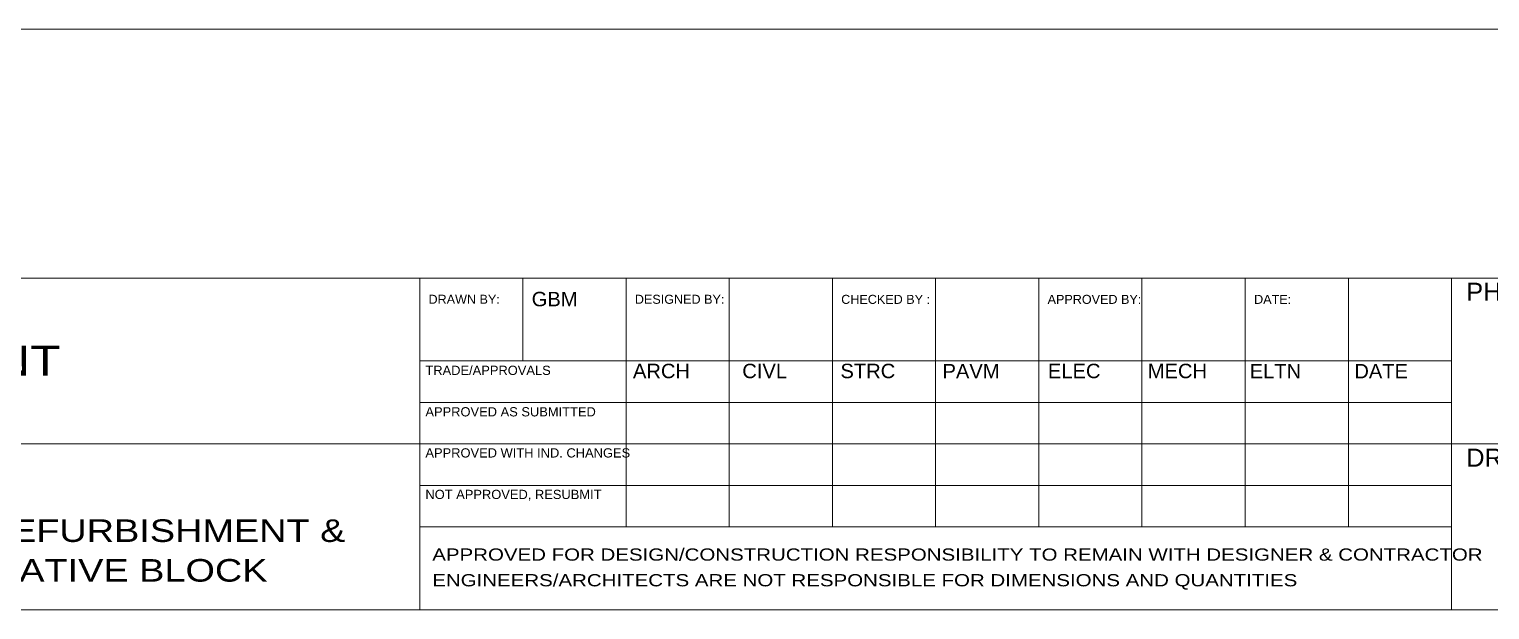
# Model space of a CAD drawing. Extents: x -234346 to 58427, y -132654 to -82394.
# Drawn here: x -136207 to -116508, y -132320 to -124494 of the extents above; entities that cross this region are included whole.
import ezdxf

# ---------------------------------------------------------------- set-up
doc = ezdxf.new("R2010")
doc.units = 0
doc.header["$LTSCALE"] = 8
doc.layers.add('Frame', color=9, linetype='Continuous', lineweight=9)
doc.styles.add('MARI3', font='arial.ttf', dxfattribs={"width": 1.2})
doc.styles.add('TTLB-A0-JeddahDP$0$Standard', font='txt_____.ttf')
doc.styles.add('TTLB-A0-JeddahDP$0$swis721', font='swiss.ttf')

msp = doc.modelspace()

# ---------------------------------------------------------------- linework, layer by layer
at = {"layer": 'Frame'}
for p, q in [((-89187.9, -124494.3, -0.1), (-158774.9, -124494.3, -0.1)), ((-89187.9, -127848.1, -0.1), (-158774.9, -127848.1, -0.1)), ((-130940.1, -127848.1, -0.1), (-130940.1, -132319.9, -0.1)), ((-129548.5, -127848.1, -0.1), (-129548.5, -128966, -0.1)), ((-128156.9, -127848.1, -0.1), (-128156.9, -131201.9, -0.1)), ((-126765.3, -127848.1, -0.1), (-126765.3, -131201.9, -0.1)), ((-125373.6, -127848.1, -0.1), (-125373.6, -131201.9, -0.1)), ((-123982, -127848.1, -0.1), (-123982, -131201.9, -0.1)), ((-122590.4, -127848.1, -0.1), (-122590.4, -131201.9, -0.1)), ((-121198.8, -127848.1, -0.1), (-121198.8, -131201.9, -0.1)), ((-119807.2, -127848.1, -0.1), (-119807.2, -131201.9, -0.1)), ((-118415.5, -127848.1, -0.1), (-118415.5, -131201.9, -0.1)), ((-117022.7, -127848.1, -0.1), (-117022.7, -132319.9, -0.1)), ((-117022.7, -128966, -0.1), (-130940.1, -128966, -0.1)), ((-117022.7, -129525, -0.1), (-130940.1, -129525, -0.1)), ((-130940.1, -130084, -0.1), (-144857.5, -130084, -0.1)), ((-117022.7, -130084, -0.1), (-130940.1, -130084, -0.1)), ((-89187.9, -130084, -0.1), (-117022.7, -130084, -0.1)), ((-117022.7, -130643, -0.1), (-130940.1, -130643, -0.1)), ((-117022.7, -131201.9, -0.1), (-130940.1, -131201.9, -0.1)), ((-158774.9, -132319.9, 0.3), (-89187.9, -132319.9, 0.3))]:
    msp.add_line(p, q, dxfattribs=at)

# ---------------------------------------------------------------- texts
at = {"layer": 'Frame', "width": 1.2}
for s, height, style, p in [('EDO STATE GOVERNMENT', 400.787, 'MARI3', (-144593.9, -129162.3, -0.1)), ('STELLA OBASANJO HOSPITAL  REFURBISHMENT &', 304.598, 'MARI3', (-144595.5, -131405.6, -0.1)), ('APPROVED FOR DESIGN/CONSTRUCTION RESPONSIBILITY TO REMAIN WITH DESIGNER & CONTRACTOR', 164.616, 'TTLB-A0-JeddahDP$0$swis721', (-130770.7, -131657.9, -0.1)), ('ADDITION OF O.P.D & ADMINISTRATIVE BLOCK', 304.598, 'MARI3', (-144595.5, -131940.7, -0.1)), ('ENGINEERS/ARCHITECTS ARE NOT RESPONSIBLE FOR DIMENSIONS AND QUANTITIES', 164.616, 'TTLB-A0-JeddahDP$0$swis721', (-130770.7, -132004.1, -0.1))]:
    msp.add_text(s, height=height, dxfattribs=dict(at, style=style)).set_placement(p)
at = {"layer": 'Frame', "style": 'TTLB-A0-JeddahDP$0$swis721'}
for s, insert, char_height, attachment_point in [('GBM', (-129120.4, -128231.6, -0.1), 194.41, 8), ('TRADE/APPROVALS', (-130863.3, -129156.2, -0.1), 124.423, 7), ('ARCH', (-127679.2, -129200.8, -0.1), 194.41, 8), ('CIVL', (-126287.6, -129200.8, -0.1), 194.41, 8), ('STRC', (-124896, -129200.8, -0.1), 194.41, 8), ('PAVM', (-123504.3, -129200.8, -0.1), 194.41, 8), ('ELEC', (-122112.7, -129200.8, -0.1), 194.41, 8), ('MECH', (-120721.1, -129200.8, -0.1), 194.41, 8), ('ELTN', (-119399.3, -129200.8, -0.1), 194.41, 8), ('DATE', (-117972.6, -129200.8, -0.1), 194.41, 8), ('APPROVED AS SUBMITTED', (-130863.3, -129715.2, -0.1), 124.423, 7), ('APPROVED WITH IND. CHANGES', (-130863.3, -130269.1, -0.1), 124.423, 7), ('NOT APPROVED, RESUBMIT', (-130863.3, -130850.3, -0.1), 124.423, 7)]:
    msp.add_mtext(s, dxfattribs=dict(at, insert=insert, char_height=char_height, attachment_point=attachment_point))
at = {"layer": 'Frame'}
for s, insert, char_height, width, attachment_point, style in [('PHASE & DISCIPLINE:', (-116823.9, -127911.7, -0.1), 243.014, 5832.34, 1, 'TTLB-A0-JeddahDP$0$swis721'), ('{\\fArial|b0|i0|c0|p34;DRAWN BY:}', (-130821.4, -128134.5, -0.1), 121.507, 1600.194, 4, 'TTLB-A0-JeddahDP$0$Standard'), ('{\\fArial|b0|i0|c0|p34;DESIGNED BY:}', (-128038.3, -128135.4, -0.1), 121.507, 2567.606, 4, 'TTLB-A0-JeddahDP$0$Standard'), ('{\\fArial|b0|i0|c0|p34;CHECKED BY :}', (-125255.1, -128136.4, -0.1), 121.507, 1721.907, 4, 'TTLB-A0-JeddahDP$0$Standard'), ('{\\fArial|b0|i0|c0|p34;APPROVED BY:}', (-122471.8, -128136.5, -0.1), 121.507, 1484.968, 4, 'TTLB-A0-JeddahDP$0$Standard'), ('{\\fArial|b0|i0|c0|p34;DATE:}', (-119686.3, -128135.4, -0.1), 121.507, 1849.489, 4, 'TTLB-A0-JeddahDP$0$Standard'), ('DRAWING TITLE:', (-116823.9, -130147.6, -0.1), 243.014, 5832.34, 1, 'TTLB-A0-JeddahDP$0$swis721')]:
    msp.add_mtext(s, dxfattribs=dict(at, insert=insert, char_height=char_height, width=width, attachment_point=attachment_point, style=style))

doc.saveas('drawing.dxf')
